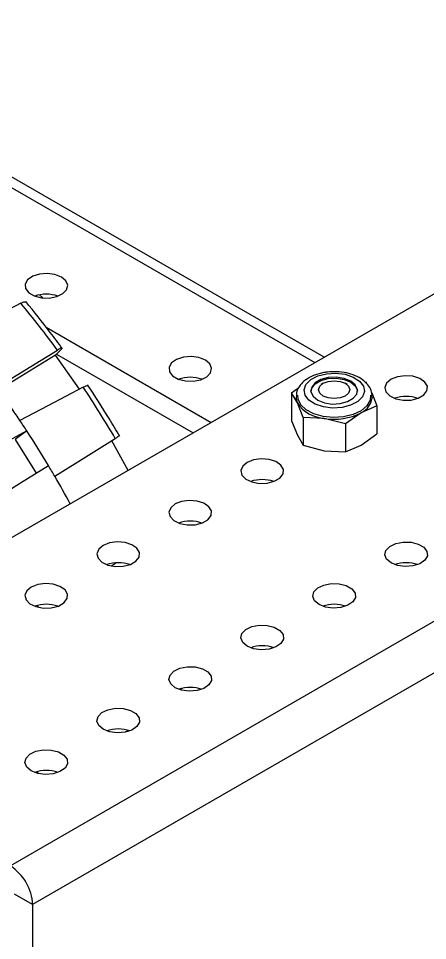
# Model space of a CAD drawing. Header units: inches. Extents: x 0 to 11, y 0 to 8.4.
# Drawn here: x 7.6866 to 7.8541, y 4.6627 to 5.04 of the extents above; entities that cross this region are included whole.
import ezdxf

# ---------------------------------------------------------------- set-up
doc = ezdxf.new("R2010")
doc.units = ezdxf.units.IN
doc.header["$MEASUREMENT"] = 0

msp = doc.modelspace()

# ---------------------------------------------------------------- linework, layer by layer
at = {"color": 7, "linetype": 'Continuous', "lineweight": 25}
for p, q in [((9.158209571217245, 5.678660251428183), (7.567219313547505, 4.76020112562764)), ((9.274292934462038, 5.611646752249402), (7.683302676792295, 4.693187626448859)), ((9.283426397052363, 5.595827131040355), (7.692436139382623, 4.677368005239813)), ((7.107010650125217, 5.303791367207226), (7.807928953968097, 4.899159843222976)), ((7.811711723267979, 4.901343589457452), (7.113468458606825, 5.304430846192774)), ((7.695185058081002, 4.926895202494296), (7.696557232004669, 4.925646026462284)), ((7.69800010462699, 4.913635930441902), (7.765502547096903, 4.874667599868294)), ((7.701817223759376, 4.902282383103684), (7.678555256863535, 4.887983897340035)), ((7.701817223759376, 4.902282383103684), (7.703855980118783, 4.904280383308107)), ((7.711560578299975, 4.888314652753348), (7.701817223759376, 4.902282383103684)), ((7.70223097778511, 4.902687865899205), (7.758135654229548, 4.87041478313972)), ((7.811382553582052, 4.890706193943877), (7.810520627162093, 4.890208452671573)), ((7.821249769367458, 4.890208452671573), (7.820387842947499, 4.890706193943877)), ((7.828642957341772, 4.891511481072347), (7.829199580580849, 4.890531670484062)), ((7.798457775270238, 4.886842323122616), (7.801400599597222, 4.88896578163753)), ((7.798457775270238, 4.886842323122616), (7.798457775270238, 4.875393010172655)), ((7.800792607229009, 4.882732374211997), (7.798457775270238, 4.886842323122616)), ((7.8312220531372, 4.886778987171212), (7.833312621259313, 4.881450843924284)), ((7.841133844563129, 4.884358560370273), (7.840752936633961, 4.884578453837218)), ((7.803127439187779, 4.876781685974553), (7.800792607229009, 4.882732374211997)), ((7.833312621259313, 4.881450843924284), (7.826933741720816, 4.878688764813248)), ((7.833312621259313, 4.881450843924284), (7.833312621259313, 4.870001530974323)), ((7.798457775270238, 4.875393010172655), (7.800792607229009, 4.869442321935211)), ((7.803127439187779, 4.876781685974553), (7.803127439187779, 4.865332373024591)), ((7.811841150685049, 4.876354185838382), (7.803127439187779, 4.876781685974553)), ((7.820554862182317, 4.874085946375386), (7.811841150685049, 4.876354185838382)), ((7.826933741720816, 4.878688764813248), (7.820554862182317, 4.874085946375386)), ((7.820554862182317, 4.874085946375386), (7.820554862182317, 4.862636633425425)), ((7.690054888073533, 4.871227738423579), (7.685233856032199, 4.867731071649644)), ((7.800792607229009, 4.869442321935211), (7.803127439187779, 4.865332373024591)), ((7.826933741720816, 4.865398712536461), (7.833312621259313, 4.870001530974323)), ((7.685233856032199, 4.867731071649644), (7.69383145875798, 4.853966252632588)), ((7.731568092434314, 4.855077656175258), (7.724809182210105, 4.867220755115699)), ((7.803127439187779, 4.865332373024591), (7.811841150685049, 4.863064133561596)), ((7.820554862182317, 4.862636633425425), (7.826933741720816, 4.865398712536461)), ((7.811841150685049, 4.863064133561596), (7.820554862182317, 4.862636633425425)), ((7.724540747111988, 4.816005318638836), (7.726351243325756, 4.817152072034498)), ((7.694376206198979, 4.799825970930471), (7.694721420774621, 4.799067614227008)), ((7.753657271987463, 4.765833906104641), (7.752724737506891, 4.765312969415767)), ((7.731662699018957, 4.748634116350924), (7.730487461948805, 4.748028298196558)), ((7.693819931816059, 4.731282039403475), (7.693439023886799, 4.731501932870473)), ((7.694361953637356, 4.731788166375043), (7.694587388748856, 4.730838995946617)), ((7.692436139382623, 4.677368005239813), (7.685070443745262, 4.681620130822223)), ((7.692436139382623, 4.677368005239813), (7.692436139382623, 4.471871900915232))]:
    msp.add_line(p, q, dxfattribs=at)
at = {"color": 7, "linetype": 'Continuous', "lineweight": 25, "flags": 128}
for points in [[(7.704221252402388, 4.934196611584178), (7.701568376859636, 4.935245694614435), (7.698438173330157, 4.935670703746019), (7.695253393145665, 4.935414239140655), (7.692444158517553, 4.934510937764414), (7.690389872148851, 4.933082795473524), (7.689367976796849, 4.931322690797979), (7.689516485091352, 4.92946833562729), (7.690815340164273, 4.927770170902593), (7.69308912444081, 4.926457543179814), (7.696030750754945, 4.925707730106438), (7.699242936172836, 4.92562199809288), (7.702291857254467, 4.926211925722628), (7.704765740313107, 4.927397840000384), (7.706330473733428, 4.929019576631559), (7.706774731596528, 4.930858111097759), (7.706038514416277, 4.932665139131654), (7.704221252402388, 4.934196611584178)], [(7.687623652552413, 4.923505355269757), (7.673007919777175, 4.915925475399848), (7.661523825186984, 4.909969355126871)], [(7.677762417708598, 4.889078002687078), (7.691656230419721, 4.897587650382793), (7.702572400021184, 4.904273420513801)], [(7.763146817501273, 4.9001796069249), (7.760493941958519, 4.901228689955158), (7.75736373842904, 4.901653699086742), (7.754178958244548, 4.901397234481377), (7.751369723616436, 4.900493933105136), (7.749315437247735, 4.899065790814247), (7.748293541895732, 4.897305686138703), (7.748442050190235, 4.895451330968013), (7.749740905263156, 4.893753166243316), (7.752014689539694, 4.892440538520537), (7.754956315853827, 4.89169072544716), (7.758168501271721, 4.891604993433602), (7.76121742235335, 4.89219492106335), (7.763691305411991, 4.893380835341106), (7.765256038832311, 4.895002571972281), (7.76570029669541, 4.896841106438481), (7.76496407951516, 4.898648134472377), (7.763146817501273, 4.9001796069249)], [(7.812683660597492, 4.894622571126433), (7.816532583140177, 4.8948561059778), (7.820318135140662, 4.894391594931769), (7.823669760393647, 4.893274507565966), (7.826259378467226, 4.89161419217496), (7.827833499501424, 4.889573171997322), (7.828238037561871, 4.88735123630866), (7.827433393644625, 4.885165883655319), (7.825498331902589, 4.883231031581256), (7.822622269661446, 4.881736076888385), (7.81908673593206, 4.880827356158006), (7.815237813389374, 4.88059382130664), (7.811452261388889, 4.88105833235267), (7.808100636135904, 4.882175419718473), (7.805511018062326, 4.883835735109479), (7.803936897028127, 4.885876755287118), (7.803532358967682, 4.888098690975779), (7.804337002884928, 4.89028404362912), (7.806272064626962, 4.892218895703184), (7.809148126868106, 4.893713850396055), (7.812683660597492, 4.894622571126433)], [(7.806351502299468, 4.887520828439159), (7.806670022915477, 4.888742131358146), (7.808070281714859, 4.8904756482423), (7.810413134786045, 4.891828148531518), (7.81341599947182, 4.89263650073014)], [(7.818354397057731, 4.882405156148357), (7.821357261743508, 4.883213508346978), (7.823700114814692, 4.884566008636195), (7.825100373614073, 4.88629952552035), (7.825389146264825, 4.888204971279228), (7.824531602523437, 4.890052521032924), (7.822631174821118, 4.891619333014213), (7.819917082786094, 4.892716426574469), (7.81671668597352, 4.893211476038948), (7.81341599947182, 4.893044771136083), (7.810413134786043, 4.892236418937461), (7.808070281714859, 4.890883918648243), (7.806670022915477, 4.889150401764089), (7.806381250264726, 4.887244956005212), (7.807238794006114, 4.885397406251515), (7.809139221708433, 4.883830594270226), (7.811853313743458, 4.88273350070997), (7.815053710556032, 4.882238451245491), (7.818354397057731, 4.882405156148357)], [(7.811383285091222, 4.89070661630376), (7.813448780412052, 4.891503342534429), (7.815885198264775, 4.891783115581402), (7.8183216161175, 4.891503342534429), (7.82038711143833, 4.89070661630376), (7.821767231288431, 4.889514231235674), (7.822251864931443, 4.888107717147791), (7.821767231288431, 4.886701203059907), (7.82038711143833, 4.885508817991822), (7.818321616117499, 4.884712091761154), (7.815885198264775, 4.88443231871418), (7.813448780412052, 4.884712091761154), (7.811383285091222, 4.885508817991822), (7.81000316524112, 4.886701203059908), (7.809518531598108, 4.888107717147791), (7.81000316524112, 4.889514231235675), (7.811383285091222, 4.89070661630376)], [(7.81341599947182, 4.89263650073014), (7.81671668597352, 4.892803205633006), (7.819917082786094, 4.892308156168526), (7.822631174821118, 4.891211062608271), (7.824531602523437, 4.889644250626981), (7.825389146264825, 4.887796700873285), (7.825418894230084, 4.887520828439134)], [(7.839160796478832, 4.892357188728941), (7.837343534464945, 4.890825716276416), (7.836607317284694, 4.889018688242522), (7.837051575147794, 4.887180153776321), (7.838616308568114, 4.885558417145146), (7.841090191626754, 4.88437250286739), (7.844139112708385, 4.883782575237642), (7.847351298126278, 4.8838683072512), (7.850292924440412, 4.884618120324578), (7.85256670871695, 4.885930748047357), (7.853865563789871, 4.887628912772054), (7.854014072084373, 4.889483267942743), (7.85299217673237, 4.891243372618288), (7.850937890363669, 4.892671514909177), (7.848128655735557, 4.893574816285417), (7.844943875551064, 4.893831280890782), (7.841813672021585, 4.893406271759198), (7.839160796478832, 4.892357188728941)], [(7.71312881464289, 4.889140115830291), (7.698625091821891, 4.881505878987697), (7.687228911547192, 4.87550717010066)], [(7.830716328435608, 4.885828202089537), (7.830541912195661, 4.883848277623313), (7.829253840831377, 4.881522132610587), (7.826882721552725, 4.879499705699195), (7.823620648342072, 4.877944841889666), (7.819731894970651, 4.876983507000713), (7.815531505109305, 4.876693582667763), (7.811359769363922, 4.877098556836025), (7.807554656954323, 4.878165620906859), (7.804424435458061, 4.879808327695323), (7.802222696804617, 4.881893594866966), (7.801127812765452, 4.884252486477105), (7.801053078715228, 4.88581935389572)], [(7.690054888073533, 4.871227738423579), (7.674916850062294, 4.863056949857587), (7.663022282086299, 4.856636753540529)], [(7.70148892584193, 4.852676792586343), (7.715358836711651, 4.861326906431088), (7.726256144016399, 4.86812317439128)], [(7.672856291529428, 4.840892439164293), (7.687426185195, 4.84997386473017), (7.698873563081892, 4.857108981215153)], [(7.780235231379953, 4.858340184069661), (7.778417969366066, 4.856808711617137), (7.777681752185814, 4.855001683583242), (7.778126010048914, 4.853163149117042), (7.779690743469235, 4.851541412485867), (7.782164626527876, 4.850355498208111), (7.785213547609506, 4.849765570578363), (7.788425733027399, 4.849851302591921), (7.791367359341534, 4.850601115665299), (7.79364114361807, 4.851913743388077), (7.794939998690992, 4.853611908112774), (7.795088506985493, 4.855466263283463), (7.794066611633491, 4.857226367959008), (7.79201232526479, 4.858654510249898), (7.789203090636677, 4.859557811626138), (7.786018310452185, 4.859814276231504), (7.782888106922707, 4.859389267099918), (7.780235231379953, 4.858340184069661)], [(7.750772448830515, 4.841331681740021), (7.748955186816626, 4.839800209287498), (7.748218969636374, 4.837993181253602), (7.748663227499475, 4.836154646787402), (7.750227960919795, 4.834532910156227), (7.752701843978437, 4.833346995878471), (7.755750765060068, 4.832757068248722), (7.758962950477959, 4.832842800262282), (7.761904576792094, 4.833592613335659), (7.76417836106863, 4.834905241058437), (7.765477216141552, 4.836603405783134), (7.765625724436054, 4.838457760953824), (7.764603829084051, 4.840217865629368), (7.76254954271535, 4.841646007920258), (7.759740308087237, 4.842549309296499), (7.756555527902745, 4.842805773901864), (7.753425324373267, 4.842380764770279), (7.750772448830515, 4.841331681740021)], [(7.721309666281075, 4.824323179410381), (7.719492404267186, 4.822791706957857), (7.718756187086935, 4.820984678923963), (7.719200444950035, 4.819146144457762), (7.720765178370356, 4.817524407826587), (7.723239061428997, 4.816338493548831), (7.726287982510628, 4.815748565919083), (7.72950016792852, 4.815834297932642), (7.732441794242654, 4.816584111006019), (7.734715578519191, 4.817896738728797), (7.736014433592112, 4.819594903453495), (7.736162941886615, 4.821449258624185), (7.735141046534612, 4.823209363299728), (7.733086760165911, 4.824637505590617), (7.730277525537797, 4.825540806966859), (7.727092745353305, 4.825797271572224), (7.723962541823827, 4.825372262440639), (7.721309666281075, 4.824323179410381)], [(7.839160796478832, 4.817179608431933), (7.837343534464944, 4.818711080884457), (7.836607317284693, 4.820518108918352), (7.837051575147794, 4.822356643384552), (7.838616308568113, 4.823978380015727), (7.841090191626754, 4.825164294293483), (7.844139112708385, 4.825754221923231), (7.847351298126277, 4.825668489909672), (7.850292924440412, 4.824918676836295), (7.85256670871695, 4.823606049113517), (7.85386556378987, 4.821907884388819), (7.854014072084373, 4.820053529218129), (7.85299217673237, 4.818293424542586), (7.850937890363668, 4.816865282251697), (7.848128655735556, 4.815961980875455), (7.844943875551063, 4.81570551627009), (7.841813672021585, 4.816130525401675), (7.839160796478832, 4.817179608431933)], [(7.691846883731634, 4.807314677080742), (7.690029621717747, 4.805783204628218), (7.689293404537495, 4.803976176594324), (7.689737662400595, 4.802137642128122), (7.691302395820916, 4.800515905496948), (7.693776278879557, 4.799329991219191), (7.696825199961188, 4.798740063589443), (7.70003738537908, 4.798825795603002), (7.702979011693214, 4.799575608676379), (7.705252795969751, 4.800888236399159), (7.706551651042672, 4.802586401123855), (7.706700159337175, 4.804440756294545), (7.705678263985172, 4.806200860970089), (7.703623977616471, 4.807629003260979), (7.700814742988358, 4.808532304637219), (7.697629962803866, 4.808788769242584), (7.694499759274388, 4.808363760110999), (7.691846883731634, 4.807314677080742)], [(7.809698013929393, 4.800171106102293), (7.807880751915504, 4.801702578554816), (7.807144534735253, 4.803509606588712), (7.807588792598353, 4.805348141054912), (7.809153526018673, 4.806969877686087), (7.811627409077315, 4.808155791963844), (7.814676330158946, 4.808745719593592), (7.817888515576839, 4.808659987580032), (7.820830141890973, 4.807910174506655), (7.82310392616751, 4.806597546783877), (7.824402781240432, 4.80489938205918), (7.824551289534933, 4.803045026888491), (7.82352939418293, 4.801284922212946), (7.82147510781423, 4.799856779922056), (7.818665873186116, 4.798953478545815), (7.815481093001624, 4.79869701394045), (7.812350889472145, 4.799122023072036), (7.809698013929393, 4.800171106102293)], [(7.780235231379953, 4.783162603772653), (7.778417969366064, 4.784694076225177), (7.777681752185814, 4.786501104259072), (7.778126010048914, 4.788339638725272), (7.779690743469235, 4.789961375356447), (7.782164626527875, 4.791147289634203), (7.785213547609506, 4.791737217263951), (7.788425733027399, 4.791651485250393), (7.791367359341533, 4.790901672177016), (7.79364114361807, 4.789589044454237), (7.794939998690991, 4.78789087972954), (7.795088506985493, 4.786036524558851), (7.79406661163349, 4.784276419883306), (7.79201232526479, 4.782848277592416), (7.789203090636676, 4.781944976216177), (7.786018310452185, 4.781688511610811), (7.782888106922706, 4.782113520742396), (7.780235231379953, 4.783162603772653)], [(7.750772448830513, 4.766154101443013), (7.748955186816625, 4.767685573895537), (7.748218969636374, 4.769492601929432), (7.748663227499475, 4.771331136395633), (7.750227960919795, 4.772952873026807), (7.752701843978435, 4.774138787304564), (7.755750765060066, 4.774728714934312), (7.758962950477959, 4.774642982920753), (7.761904576792093, 4.773893169847375), (7.76417836106863, 4.772580542124597), (7.765477216141551, 4.7708823773999), (7.765625724436053, 4.76902802222921), (7.76460382908405, 4.767267917553666), (7.76254954271535, 4.765839775262777), (7.759740308087236, 4.764936473886536), (7.756555527902745, 4.764680009281172), (7.753425324373266, 4.765105018412757), (7.750772448830513, 4.766154101443013)], [(7.721309666281074, 4.749145599113374), (7.719492404267186, 4.750677071565898), (7.718756187086935, 4.752484099599792), (7.719200444950035, 4.754322634065993), (7.720765178370356, 4.755944370697168), (7.723239061428996, 4.757130284974925), (7.726287982510627, 4.757720212604672), (7.72950016792852, 4.757634480591114), (7.732441794242653, 4.756884667517737), (7.734715578519191, 4.755572039794958), (7.736014433592112, 4.75387387507026), (7.736162941886613, 4.752019519899571), (7.73514104653461, 4.750259415224027), (7.733086760165911, 4.748831272933137), (7.730277525537796, 4.747927971556897), (7.727092745353305, 4.747671506951532), (7.723962541823826, 4.748096516083116), (7.721309666281074, 4.749145599113374)], [(7.691846883731634, 4.732137096783735), (7.690029621717747, 4.733668569236258), (7.689293404537495, 4.735475597270153), (7.689737662400595, 4.737314131736353), (7.691302395820916, 4.738935868367528), (7.693776278879556, 4.740121782645284), (7.696825199961187, 4.740711710275033), (7.70003738537908, 4.740625978261473), (7.702979011693214, 4.739876165188097), (7.705252795969751, 4.738563537465319), (7.706551651042672, 4.736865372740621), (7.706700159337174, 4.735011017569931), (7.705678263985171, 4.733250912894388), (7.703623977616471, 4.731822770603498), (7.700814742988356, 4.730919469227257), (7.697629962803866, 4.730663004621892), (7.694499759274387, 4.731088013753477), (7.691846883731634, 4.732137096783735)]]:
    msp.add_lwpolyline(points, dxfattribs=at)
at = {"color": 7, "linetype": 'Continuous', "lineweight": 25}
for centre, radius, start, end in [((7.698034068067038, 4.913085831915116), 0.01410013832371776, 70.43682261719735, 109.5631773829374), ((7.373508024735934, 4.663921416251457), 0.4074953362123271, 36.14477653821212, 39.5701954335502), ((7.756959633165887, 4.879068827255845), 0.01410013832369232, 70.43682261722154, 109.5631773827705), ((7.335146746361983, 4.639995264275451), 0.4235890801554338, 33.77903040497424, 36.01727703824848), ((7.355980818329968, 4.651454784729655), 0.4290093331044844, 30.33424228205499, 33.64413654608568), ((7.805702674075694, 4.885079563778627), 0.005442247265662562, 179.1816858539354, 205.5494866855717), ((7.823697166660239, 4.885822468577262), 0.007833590971927708, 294.4038867105986, 355.616161708786), ((7.845345538926294, 4.871229500608632), 0.01411688875476891, 70.45046300712004, 108.9853754429999), ((7.812695412931806, 4.890592422144867), 0.01426384019489676, 213.438878860664, 266.5664976720348), ((7.331210561531342, 4.637333174952302), 0.4283408893777687, 33.09628985544897, 33.78226900346714), ((7.815911720294608, 4.899991355441897), 0.02398510629143871, 260.2289030207439, 297.3571748450096), ((7.328699135383371, 4.635708913126567), 0.4313317714608542, 30.88350054499201, 33.09487828335531), ((7.327390731137331, 4.634915239851416), 0.4328620486145277, 30.20356974185556, 30.88476387657542), ((7.327475753780383, 4.634962584093167), 0.4327647507079922, 28.48792418628886, 30.20381542840682), ((7.786422415715336, 4.83722940440054), 0.01410013832375717, 70.43682261729639, 109.5631773827036), ((7.756959633165896, 4.82022090207092), 0.01410013832373905, 70.43682261726639, 109.5631773827336), ((7.727496850616456, 4.803212399741295), 0.01410013832372453, 70.43682261724925, 109.5631773827474), ((7.845347980814214, 4.803212399741299), 0.01410013832372084, 70.43682261714052, 109.5631773828447), ((7.698034068067017, 4.786203897411652), 0.01410013832372788, 70.4368226172541, 109.5631773827459), ((7.815885198264773, 4.786203897411677), 0.01410013832370426, 70.43682261720083, 109.5631773827878), ((7.786422415715336, 4.769195395081997), 0.01410013832374248, 70.43682261731348, 109.5631773827025), ((7.756959117240172, 4.752183373395332), 0.01410362729098703, 70.43963507608912, 109.4464782699345), ((7.727496850616456, 4.735178390422782), 0.01410013832368071, 70.43682261718982, 109.5631773828102), ((7.698033552141292, 4.718166368736047), 0.01410362729099181, 70.43963507608835, 109.4464782699273), ((7.672606264739964, 4.676465635898116), 0.01985039543113437, 2.605478485650397, 57.39452165998639)]:
    msp.add_arc(centre, radius, start, end, dxfattribs=at)
for points, knots in [([(7.687623652552413, 4.923505355269757), (7.688065037885442, 4.923703351501239), (7.688947569729415, 4.924099236833612), (7.689680762903614, 4.9241573498945), (7.689767247994531, 4.923911466360374), (7.689789747442905, 4.923847498758288)], [0, 0, 0, 0, 0.4253687486434913, 0.8505073413588308, 1, 1, 1, 1]), ([(7.704654901762279, 4.904848971397633), (7.702999988187935, 4.907091349891308), (7.69812965712224, 4.913690561963836), (7.693022074682098, 4.919992455681135), (7.689650022619307, 4.924152998160468)], [0, 0, 0, 0, 0.3397948829391249, 1, 1, 1, 1]), ([(7.703855980118783, 4.904280383308107), (7.70408544200781, 4.904523857307804), (7.704544241094787, 4.905010673001843), (7.70446184734053, 4.905216606963504), (7.703828918619434, 4.905008053142043), (7.702991740336787, 4.904518590842843), (7.702572400021184, 4.904273420513801)], [0, 0, 0, 0, 0.249913670934076, 0.4996915371567397, 0.7493968572079143, 1, 1, 1, 1]), ([(7.812186050663279, 4.895181510413733), (7.811494306661789, 4.89505486208702), (7.809493909723, 4.89468861832558), (7.806430922553799, 4.893572480605457), (7.803497959532525, 4.8917272402317), (7.80148778648623, 4.889440118060524), (7.800368243033065, 4.887204010501089), (7.80039296624515, 4.885748489661225), (7.80040237697663, 4.885194455026089)], [0, 0, 0, 0, 0.110033725469281, 0.3181973781024813, 0.5313557904930203, 0.7178303478537528, 0.8925939388901656, 1, 1, 1, 1]), ([(7.831462533129195, 4.885287700035134), (7.831370016862777, 4.886128689637377), (7.831177979020311, 4.887874348373977), (7.829705694624032, 4.890233909600355), (7.827509949430389, 4.892285345467786), (7.824538654437246, 4.893925993577205), (7.820933160077535, 4.895050113709925), (7.8170168149607, 4.89553924888934), (7.814052224641728, 4.895445946084616), (7.812498855207652, 4.895225834619568), (7.812186050663279, 4.895181510413733)], [0, 0, 0, 0, 0.1191444373248712, 0.2473104630291934, 0.3807881126715701, 0.5241075497871714, 0.6733408333186894, 0.8227050217464199, 0.9642978201607617, 1, 1, 1, 1]), ([(7.71312881464289, 4.889140115830291), (7.713558730756189, 4.889351106886386), (7.714418330366398, 4.889772974836818), (7.71506075643845, 4.8899468706287), (7.715062594980584, 4.889798100231307), (7.715063115629145, 4.889755970604826)], [0, 0, 0, 0, 0.4176575021606128, 0.8350890207473137, 1, 1, 1, 1]), ([(7.728121361956364, 4.869003460115822), (7.72668579914862, 4.871430752549167), (7.722461214428763, 4.878573806457516), (7.717938888286647, 4.885507822224563), (7.714953300935351, 4.890085579139304)], [0, 0, 0, 0, 0.3398115798213307, 1, 1, 1, 1]), ([(7.727872471264583, 4.869247681543741), (7.727896961655067, 4.869250638924095), (7.727983035274848, 4.869261032896058), (7.727464570378689, 4.868890116487742), (7.726659434419623, 4.868379127419932), (7.726256144016399, 4.86812317439128)], [0, 0, 0, 0, 0.1656118233227132, 0.5820572408558868, 1, 1, 1, 1])]:
    msp.add_open_spline(points, degree=3, knots=knots, dxfattribs=at)

doc.saveas('drawing.dxf')
